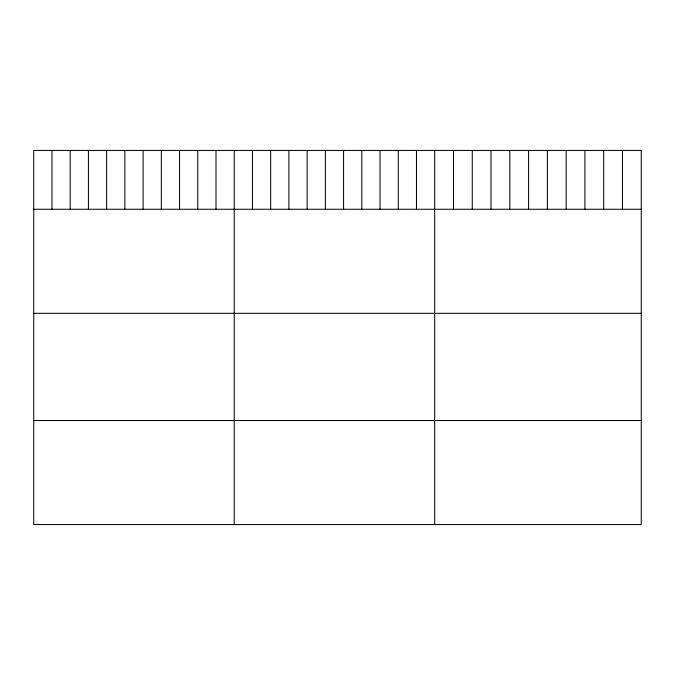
<?xml version="1.0" encoding="UTF-8"?>
<svg xmlns="http://www.w3.org/2000/svg" width="675" height="675" viewBox="0 0 675 675"><rect width="100%" height="100%" fill="white"/><g stroke="black" fill="none" stroke-linecap="round" stroke-linejoin="round"><path stroke-width="1.01" d="M33.75 209.258L641.25 209.258M33.75 313.31L641.25 313.31M33.75 420.517L641.25 420.517M622.477 150.424L622.477 209.258M603.695 150.424L603.695 209.258M584.921 150.424L584.921 209.258M566.139 150.424L566.139 209.258M547.366 150.424L547.366 209.258M528.584 150.424L528.584 209.258M509.811 150.424L509.811 209.258M491.029 150.424L491.029 209.258M472.255 150.424L472.255 209.258M453.473 150.424L453.473 209.258M434.7 150.424L434.7 524.576M416.475 150.424L416.475 209.258M398.25 150.424L398.25 209.258M380.025 150.424L380.025 209.258M361.8 150.424L361.8 209.258M343.575 150.424L343.575 209.258M325.35 150.424L325.35 209.258M307.125 150.424L307.125 209.258M288.9 150.424L288.9 209.258M270.675 150.424L270.675 209.258M252.45 150.424L252.45 209.258M234.225 150.424L234.225 524.576M216 150.424L216 209.258M197.775 150.424L197.775 209.258M179.55 150.424L179.55 209.258M161.325 150.424L161.325 209.258M143.1 150.424L143.1 209.258M124.875 150.424L124.875 209.258M106.65 150.424L106.65 209.258M88.425 150.424L88.425 209.258M70.2 150.424L70.2 209.258M51.975 150.424L51.975 209.258M641.25 150.424L33.75 150.424L33.75 524.576L641.25 524.576L641.25 150.424"/></g></svg>
